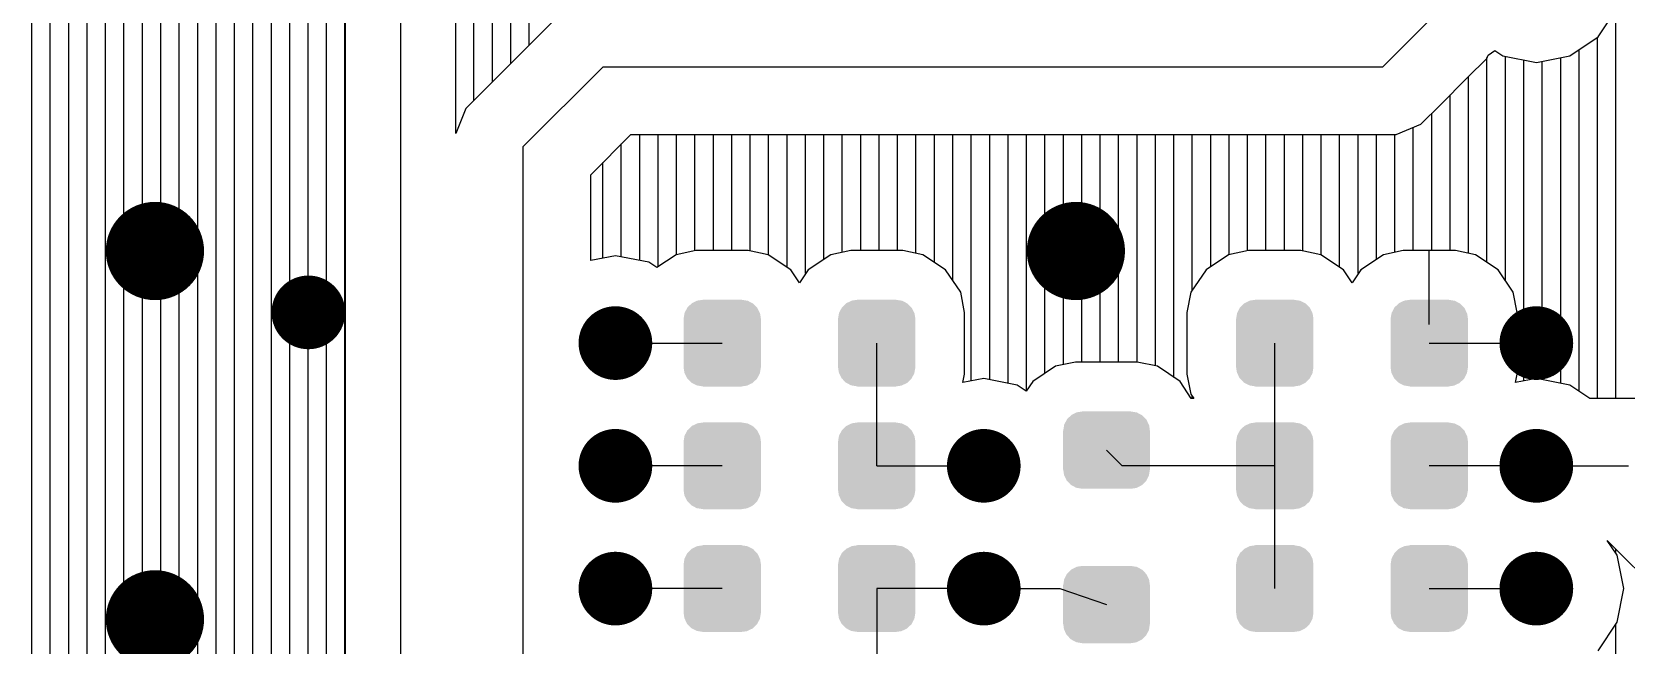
# Model space of a CAD drawing. Extents: x 295 to 953, y 10 to 290.
# Drawn here: x 590.71 to 617.91, y 197.97 to 208.44 of the extents above; entities that cross this region are included whole.
import ezdxf

# ---------------------------------------------------------------- set-up
doc = ezdxf.new("R2010")
doc.units = 0
doc.header["$LTSCALE"] = 5
doc.header["$MEASUREMENT"] = 0
doc.layers.get('0').update_dxf_attribs({"linetype": 'CONTINUOUS', "lineweight": 25})
doc.layers.add('DV-INT-A3_BOT', color=7, linetype='CONTINUOUS')

msp = doc.modelspace()

# ---------------------------------------------------------------- linework, layer by layer
for points, const_width in [([(593.225, 204.695, -1), (592.386, 204.695, -1)], 0.838), ([(608.941, 204.695, -1), (608.103, 204.695, -1)], 0.838), ([(595.739, 203.647, -1), (595.11, 203.647, -1)], 0.629), ([(600.978, 203.123, -1), (600.349, 203.123, -1)], 0.629), ([(616.694, 203.123, -1), (616.065, 203.123, -1)], 0.629), ([(600.978, 201.028, -1), (600.349, 201.028, -1)], 0.629), ([(607.264, 201.028, -1), (606.636, 201.028, -1)], 0.629), ([(616.694, 201.028, -1), (616.065, 201.028, -1)], 0.629), ([(600.978, 198.932, -1), (600.349, 198.932, -1)], 0.629), ([(607.264, 198.932, -1), (606.636, 198.932, -1)], 0.629), ([(616.694, 198.932, -1), (616.065, 198.932, -1)], 0.629), ([(593.225, 198.408, -1), (592.386, 198.408, -1)], 0.838)]:
    msp.add_lwpolyline(points, format="xyb", close=True, dxfattribs=dict(const_width=const_width))
for points in [[(603.078, 203.732), (603.014, 203.797), (601.893, 203.732), (601.962, 203.797)], [(603.014, 203.797), (603.001, 203.804), (601.962, 203.797), (601.969, 203.804)], [(603.001, 203.804), (602.921, 203.846), (601.969, 203.804), (602.056, 203.846)], [(602.921, 203.846), (602.9, 203.849), (602.056, 203.846), (602.063, 203.849)], [(602.9, 203.849), (602.818, 203.862), (602.063, 203.849), (602.156, 203.862)], [(602.818, 203.862), (602.818, 203.865), (602.156, 203.862), (602.156, 203.865)], [(605.714, 203.732), (605.65, 203.797), (604.529, 203.732), (604.598, 203.797)], [(605.65, 203.797), (605.637, 203.804), (604.598, 203.797), (604.605, 203.804)], [(605.637, 203.804), (605.557, 203.846), (604.605, 203.804), (604.692, 203.846)], [(605.557, 203.846), (605.536, 203.849), (604.692, 203.846), (604.699, 203.849)], [(605.536, 203.849), (605.454, 203.862), (604.699, 203.849), (604.792, 203.862)], [(605.454, 203.862), (605.454, 203.865), (604.792, 203.862), (604.792, 203.865)], [(612.508, 203.732), (612.444, 203.797), (611.323, 203.732), (611.391, 203.797)], [(612.444, 203.797), (612.431, 203.804), (611.391, 203.797), (611.399, 203.804)], [(612.431, 203.804), (612.351, 203.846), (611.399, 203.804), (611.486, 203.846)], [(612.351, 203.846), (612.329, 203.849), (611.486, 203.846), (611.493, 203.849)], [(612.329, 203.849), (612.247, 203.862), (611.493, 203.849), (611.585, 203.862)], [(612.247, 203.862), (612.247, 203.865), (611.585, 203.862), (611.585, 203.865)], [(615.144, 203.732), (615.08, 203.797), (613.959, 203.732), (614.028, 203.797)], [(615.08, 203.797), (615.067, 203.804), (614.028, 203.797), (614.035, 203.804)], [(615.067, 203.804), (614.987, 203.846), (614.035, 203.804), (614.122, 203.846)], [(614.987, 203.846), (614.965, 203.849), (614.122, 203.846), (614.129, 203.849)], [(614.965, 203.849), (614.884, 203.862), (614.129, 203.849), (614.221, 203.862)], [(614.884, 203.862), (614.884, 203.865), (614.221, 203.862), (614.221, 203.865)], [(603.147, 203.536), (603.133, 203.628), (601.827, 203.536), (601.842, 203.628)], [(603.147, 203.534), (603.147, 203.536), (601.827, 203.534), (601.827, 203.536)], [(603.147, 202.713), (603.147, 203.534), (601.827, 202.713), (601.827, 203.534)], [(603.133, 203.628), (603.127, 203.639), (601.842, 203.628), (601.844, 203.639)], [(603.127, 203.639), (603.087, 203.722), (601.844, 203.639), (601.888, 203.722)], [(603.087, 203.722), (603.078, 203.732), (601.888, 203.722), (601.893, 203.732)], [(605.783, 203.536), (605.769, 203.628), (604.463, 203.536), (604.478, 203.628)], [(605.783, 203.534), (605.783, 203.536), (604.463, 203.534), (604.463, 203.536)], [(605.783, 202.713), (605.783, 203.534), (604.463, 202.713), (604.463, 203.534)], [(605.769, 203.628), (605.763, 203.639), (604.478, 203.628), (604.48, 203.639)], [(605.763, 203.639), (605.723, 203.722), (604.48, 203.639), (604.524, 203.722)], [(605.723, 203.722), (605.714, 203.732), (604.524, 203.722), (604.529, 203.732)], [(612.576, 203.536), (612.562, 203.628), (611.256, 203.536), (611.272, 203.628)], [(612.576, 203.534), (612.576, 203.536), (611.256, 203.534), (611.256, 203.536)], [(612.576, 202.713), (612.576, 203.534), (611.256, 202.713), (611.256, 203.534)], [(612.562, 203.628), (612.557, 203.639), (611.272, 203.628), (611.274, 203.639)], [(612.557, 203.639), (612.517, 203.722), (611.274, 203.639), (611.318, 203.722)], [(612.517, 203.722), (612.508, 203.732), (611.318, 203.722), (611.323, 203.732)], [(615.213, 203.536), (615.199, 203.628), (613.892, 203.536), (613.908, 203.628)], [(615.213, 203.534), (615.213, 203.536), (613.892, 203.534), (613.892, 203.536)], [(615.213, 202.713), (615.213, 203.534), (613.892, 202.713), (613.892, 203.534)], [(615.199, 203.628), (615.193, 203.639), (613.908, 203.628), (613.91, 203.639)], [(615.193, 203.639), (615.153, 203.722), (613.91, 203.639), (613.954, 203.722)], [(615.153, 203.722), (615.144, 203.732), (613.954, 203.722), (613.959, 203.732)], [(603.147, 202.711), (603.147, 202.713), (601.827, 202.711), (601.827, 202.713)], [(603.131, 202.618), (603.147, 202.711), (601.841, 202.618), (601.827, 202.711)], [(605.783, 202.711), (605.783, 202.713), (604.463, 202.711), (604.463, 202.713)], [(605.767, 202.618), (605.783, 202.711), (604.477, 202.618), (604.463, 202.711)], [(612.576, 202.711), (612.576, 202.713), (611.256, 202.711), (611.256, 202.713)], [(612.561, 202.618), (612.576, 202.711), (611.27, 202.618), (611.256, 202.711)], [(615.213, 202.711), (615.213, 202.713), (613.892, 202.711), (613.892, 202.713)], [(615.197, 202.618), (615.213, 202.711), (613.906, 202.618), (613.892, 202.711)], [(603.129, 202.607), (603.131, 202.618), (601.846, 202.607), (601.841, 202.618)], [(603.085, 202.524), (603.129, 202.607), (601.886, 202.524), (601.846, 202.607)], [(603.08, 202.515), (603.085, 202.524), (601.895, 202.515), (601.886, 202.524)], [(603.012, 202.449), (603.08, 202.515), (601.959, 202.449), (601.895, 202.515)], [(603.004, 202.442), (603.012, 202.449), (601.972, 202.442), (601.959, 202.449)], [(602.917, 202.401), (603.004, 202.442), (602.052, 202.401), (601.972, 202.442)], [(605.765, 202.607), (605.767, 202.618), (604.482, 202.607), (604.477, 202.618)], [(605.721, 202.524), (605.765, 202.607), (604.522, 202.524), (604.482, 202.607)], [(605.716, 202.515), (605.721, 202.524), (604.532, 202.515), (604.522, 202.524)], [(605.648, 202.449), (605.716, 202.515), (604.595, 202.449), (604.532, 202.515)], [(605.641, 202.442), (605.648, 202.449), (604.608, 202.442), (604.595, 202.449)], [(605.553, 202.401), (605.641, 202.442), (604.688, 202.401), (604.608, 202.442)], [(612.559, 202.607), (612.561, 202.618), (611.276, 202.607), (611.27, 202.618)], [(612.515, 202.524), (612.559, 202.607), (611.316, 202.524), (611.276, 202.607)], [(612.51, 202.515), (612.515, 202.524), (611.325, 202.515), (611.316, 202.524)], [(612.441, 202.449), (612.51, 202.515), (611.389, 202.449), (611.325, 202.515)], [(612.434, 202.442), (612.441, 202.449), (611.402, 202.442), (611.389, 202.449)], [(612.347, 202.401), (612.434, 202.442), (611.482, 202.401), (611.402, 202.442)], [(615.195, 202.607), (615.197, 202.618), (613.912, 202.607), (613.906, 202.618)], [(615.151, 202.524), (615.195, 202.607), (613.952, 202.524), (613.912, 202.607)], [(615.146, 202.515), (615.151, 202.524), (613.961, 202.515), (613.952, 202.524)], [(615.077, 202.449), (615.146, 202.515), (614.025, 202.449), (613.961, 202.515)], [(615.07, 202.442), (615.077, 202.449), (614.038, 202.442), (614.025, 202.449)], [(614.983, 202.401), (615.07, 202.442), (614.118, 202.401), (614.038, 202.442)], [(602.91, 202.397), (602.917, 202.401), (602.074, 202.397), (602.052, 202.401)], [(602.818, 202.384), (602.91, 202.397), (602.156, 202.384), (602.074, 202.397)], [(602.818, 202.382), (602.818, 202.384), (602.156, 202.382), (602.156, 202.384)], [(605.546, 202.397), (605.553, 202.401), (604.71, 202.397), (604.688, 202.401)], [(605.454, 202.384), (605.546, 202.397), (604.792, 202.384), (604.71, 202.397)], [(605.454, 202.382), (605.454, 202.384), (604.792, 202.382), (604.792, 202.384)], [(612.34, 202.397), (612.347, 202.401), (611.503, 202.397), (611.482, 202.401)], [(612.247, 202.384), (612.34, 202.397), (611.585, 202.384), (611.503, 202.397)], [(612.247, 202.382), (612.247, 202.384), (611.585, 202.382), (611.585, 202.384)], [(614.976, 202.397), (614.983, 202.401), (614.14, 202.397), (614.118, 202.401)], [(614.884, 202.384), (614.976, 202.397), (614.221, 202.384), (614.14, 202.397)], [(614.884, 202.382), (614.884, 202.384), (614.221, 202.382), (614.221, 202.384)], [(609.718, 201.823), (609.654, 201.89), (608.371, 201.823), (608.439, 201.89)], [(609.654, 201.89), (609.642, 201.896), (608.439, 201.89), (608.446, 201.896)], [(609.642, 201.896), (609.562, 201.939), (608.446, 201.896), (608.533, 201.939)], [(609.562, 201.939), (609.542, 201.942), (608.533, 201.939), (608.54, 201.942)], [(609.542, 201.942), (609.458, 201.956), (608.54, 201.942), (608.633, 201.956)], [(603.127, 201.544), (603.087, 201.627), (601.844, 201.544), (601.888, 201.627)], [(603.087, 201.627), (603.078, 201.636), (601.888, 201.627), (601.893, 201.636)], [(603.078, 201.636), (603.014, 201.702), (601.893, 201.636), (601.962, 201.702)], [(603.014, 201.702), (603.001, 201.709), (601.962, 201.702), (601.969, 201.709)], [(603.001, 201.709), (602.921, 201.75), (601.969, 201.709), (602.056, 201.75)], [(602.921, 201.75), (602.9, 201.754), (602.056, 201.75), (602.063, 201.754)], [(602.9, 201.754), (602.818, 201.767), (602.063, 201.754), (602.156, 201.767)], [(602.818, 201.767), (602.818, 201.77), (602.156, 201.767), (602.156, 201.77)], [(605.763, 201.544), (605.723, 201.627), (604.48, 201.544), (604.524, 201.627)], [(605.723, 201.627), (605.714, 201.636), (604.524, 201.627), (604.529, 201.636)], [(605.714, 201.636), (605.65, 201.702), (604.529, 201.636), (604.598, 201.702)], [(605.65, 201.702), (605.637, 201.709), (604.598, 201.702), (604.605, 201.709)], [(605.637, 201.709), (605.557, 201.75), (604.605, 201.709), (604.692, 201.75)], [(605.557, 201.75), (605.536, 201.754), (604.692, 201.75), (604.699, 201.754)], [(605.536, 201.754), (605.454, 201.767), (604.699, 201.754), (604.792, 201.767)], [(605.454, 201.767), (605.454, 201.77), (604.792, 201.767), (604.792, 201.77)], [(609.787, 200.965), (609.787, 201.627), (608.304, 200.965), (608.304, 201.627)], [(609.785, 201.627), (609.772, 201.72), (608.306, 201.627), (608.321, 201.72)], [(609.772, 201.72), (609.767, 201.731), (608.321, 201.72), (608.322, 201.731)], [(609.767, 201.731), (609.727, 201.814), (608.322, 201.731), (608.366, 201.814)], [(609.727, 201.814), (609.718, 201.823), (608.366, 201.814), (608.371, 201.823)], [(612.557, 201.544), (612.517, 201.627), (611.274, 201.544), (611.318, 201.627)], [(612.517, 201.627), (612.508, 201.636), (611.318, 201.627), (611.323, 201.636)], [(612.508, 201.636), (612.444, 201.702), (611.323, 201.636), (611.391, 201.702)], [(612.444, 201.702), (612.431, 201.709), (611.391, 201.702), (611.399, 201.709)], [(612.431, 201.709), (612.351, 201.75), (611.399, 201.709), (611.486, 201.75)], [(612.351, 201.75), (612.329, 201.754), (611.486, 201.75), (611.493, 201.754)], [(612.329, 201.754), (612.247, 201.767), (611.493, 201.754), (611.585, 201.767)], [(612.247, 201.767), (612.247, 201.77), (611.585, 201.767), (611.585, 201.77)], [(615.193, 201.544), (615.153, 201.627), (613.91, 201.544), (613.954, 201.627)], [(615.153, 201.627), (615.144, 201.636), (613.954, 201.627), (613.959, 201.636)], [(615.144, 201.636), (615.08, 201.702), (613.959, 201.636), (614.028, 201.702)], [(615.08, 201.702), (615.067, 201.709), (614.028, 201.702), (614.035, 201.709)], [(615.067, 201.709), (614.987, 201.75), (614.035, 201.709), (614.122, 201.75)], [(614.987, 201.75), (614.965, 201.754), (614.122, 201.75), (614.129, 201.754)], [(614.965, 201.754), (614.884, 201.767), (614.129, 201.754), (614.221, 201.767)], [(614.884, 201.767), (614.884, 201.77), (614.221, 201.767), (614.221, 201.77)], [(603.147, 201.441), (603.133, 201.533), (601.827, 201.441), (601.842, 201.533)], [(603.147, 201.439), (603.147, 201.441), (601.827, 201.439), (601.827, 201.441)], [(603.147, 200.617), (603.147, 201.439), (601.827, 200.617), (601.827, 201.439)], [(603.133, 201.533), (603.127, 201.544), (601.842, 201.533), (601.844, 201.544)], [(605.783, 201.441), (605.769, 201.533), (604.463, 201.441), (604.478, 201.533)], [(605.783, 201.439), (605.783, 201.441), (604.463, 201.439), (604.463, 201.441)], [(605.783, 200.617), (605.783, 201.439), (604.463, 200.617), (604.463, 201.439)], [(605.769, 201.533), (605.763, 201.544), (604.478, 201.533), (604.48, 201.544)], [(612.576, 201.441), (612.562, 201.533), (611.256, 201.441), (611.272, 201.533)], [(612.576, 201.439), (612.576, 201.441), (611.256, 201.439), (611.256, 201.441)], [(612.576, 200.617), (612.576, 201.439), (611.256, 200.617), (611.256, 201.439)], [(612.562, 201.533), (612.557, 201.544), (611.272, 201.533), (611.274, 201.544)], [(615.213, 201.441), (615.199, 201.533), (613.892, 201.441), (613.908, 201.533)], [(615.213, 201.439), (615.213, 201.441), (613.892, 201.439), (613.892, 201.441)], [(615.213, 200.617), (615.213, 201.439), (613.892, 200.617), (613.892, 201.439)], [(615.199, 201.533), (615.193, 201.544), (613.908, 201.533), (613.91, 201.544)], [(609.77, 200.872), (609.785, 200.965), (608.319, 200.872), (608.306, 200.965)], [(609.769, 200.862), (609.77, 200.872), (608.324, 200.862), (608.319, 200.872)], [(609.725, 200.778), (609.769, 200.862), (608.364, 200.778), (608.324, 200.862)], [(603.147, 200.615), (603.147, 200.617), (601.827, 200.615), (601.827, 200.617)], [(603.131, 200.523), (603.147, 200.615), (601.841, 200.523), (601.827, 200.615)], [(603.129, 200.512), (603.131, 200.523), (601.846, 200.512), (601.841, 200.523)], [(603.085, 200.429), (603.129, 200.512), (601.886, 200.429), (601.846, 200.512)], [(605.783, 200.615), (605.783, 200.617), (604.463, 200.615), (604.463, 200.617)], [(605.767, 200.523), (605.783, 200.615), (604.477, 200.523), (604.463, 200.615)], [(605.765, 200.512), (605.767, 200.523), (604.482, 200.512), (604.477, 200.523)], [(605.721, 200.429), (605.765, 200.512), (604.522, 200.429), (604.482, 200.512)], [(609.72, 200.769), (609.725, 200.778), (608.373, 200.769), (608.364, 200.778)], [(609.652, 200.702), (609.72, 200.769), (608.437, 200.702), (608.373, 200.769)], [(609.645, 200.696), (609.652, 200.702), (608.449, 200.696), (608.437, 200.702)], [(609.558, 200.653), (609.645, 200.696), (608.529, 200.653), (608.449, 200.696)], [(609.551, 200.65), (609.558, 200.653), (608.549, 200.65), (608.529, 200.653)], [(609.458, 200.636), (609.551, 200.65), (608.633, 200.636), (608.549, 200.65)], [(612.576, 200.615), (612.576, 200.617), (611.256, 200.615), (611.256, 200.617)], [(612.561, 200.523), (612.576, 200.615), (611.27, 200.523), (611.256, 200.615)], [(612.559, 200.512), (612.561, 200.523), (611.276, 200.512), (611.27, 200.523)], [(612.515, 200.429), (612.559, 200.512), (611.316, 200.429), (611.276, 200.512)], [(615.213, 200.615), (615.213, 200.617), (613.892, 200.615), (613.892, 200.617)], [(615.197, 200.523), (615.213, 200.615), (613.906, 200.523), (613.892, 200.615)], [(615.195, 200.512), (615.197, 200.523), (613.912, 200.512), (613.906, 200.523)], [(615.151, 200.429), (615.195, 200.512), (613.952, 200.429), (613.912, 200.512)], [(603.08, 200.419), (603.085, 200.429), (601.895, 200.419), (601.886, 200.429)], [(603.012, 200.354), (603.08, 200.419), (601.959, 200.354), (601.895, 200.419)], [(603.004, 200.347), (603.012, 200.354), (601.972, 200.347), (601.959, 200.354)], [(602.917, 200.305), (603.004, 200.347), (602.052, 200.305), (601.972, 200.347)], [(602.91, 200.302), (602.917, 200.305), (602.074, 200.302), (602.052, 200.305)], [(602.818, 200.289), (602.91, 200.302), (602.156, 200.289), (602.074, 200.302)], [(602.818, 200.286), (602.818, 200.289), (602.156, 200.286), (602.156, 200.289)], [(605.716, 200.419), (605.721, 200.429), (604.532, 200.419), (604.522, 200.429)], [(605.648, 200.354), (605.716, 200.419), (604.595, 200.354), (604.532, 200.419)], [(605.641, 200.347), (605.648, 200.354), (604.608, 200.347), (604.595, 200.354)], [(605.553, 200.305), (605.641, 200.347), (604.688, 200.305), (604.608, 200.347)], [(605.546, 200.302), (605.553, 200.305), (604.71, 200.302), (604.688, 200.305)], [(605.454, 200.289), (605.546, 200.302), (604.792, 200.289), (604.71, 200.302)], [(605.454, 200.286), (605.454, 200.289), (604.792, 200.286), (604.792, 200.289)], [(612.51, 200.419), (612.515, 200.429), (611.325, 200.419), (611.316, 200.429)], [(612.441, 200.354), (612.51, 200.419), (611.389, 200.354), (611.325, 200.419)], [(612.434, 200.347), (612.441, 200.354), (611.402, 200.347), (611.389, 200.354)], [(612.347, 200.305), (612.434, 200.347), (611.482, 200.305), (611.402, 200.347)], [(612.34, 200.302), (612.347, 200.305), (611.503, 200.302), (611.482, 200.305)], [(612.247, 200.289), (612.34, 200.302), (611.585, 200.289), (611.503, 200.302)], [(612.247, 200.286), (612.247, 200.289), (611.585, 200.286), (611.585, 200.289)], [(615.146, 200.419), (615.151, 200.429), (613.961, 200.419), (613.952, 200.429)], [(615.077, 200.354), (615.146, 200.419), (614.025, 200.354), (613.961, 200.419)], [(615.07, 200.347), (615.077, 200.354), (614.038, 200.347), (614.025, 200.354)], [(614.983, 200.305), (615.07, 200.347), (614.118, 200.305), (614.038, 200.347)], [(614.976, 200.302), (614.983, 200.305), (614.14, 200.302), (614.118, 200.305)], [(614.884, 200.289), (614.976, 200.302), (614.221, 200.289), (614.14, 200.302)], [(614.884, 200.286), (614.884, 200.289), (614.221, 200.286), (614.221, 200.289)], [(603.147, 199.345), (603.133, 199.437), (601.827, 199.345), (601.842, 199.437)], [(603.133, 199.437), (603.127, 199.448), (601.842, 199.437), (601.844, 199.448)], [(603.127, 199.448), (603.087, 199.531), (601.844, 199.448), (601.888, 199.531)], [(603.087, 199.531), (603.078, 199.541), (601.888, 199.531), (601.893, 199.541)], [(603.078, 199.541), (603.014, 199.606), (601.893, 199.541), (601.962, 199.606)], [(603.014, 199.606), (603.001, 199.613), (601.962, 199.606), (601.969, 199.613)], [(603.001, 199.613), (602.921, 199.655), (601.969, 199.613), (602.056, 199.655)], [(602.921, 199.655), (602.9, 199.658), (602.056, 199.655), (602.063, 199.658)], [(602.9, 199.658), (602.818, 199.671), (602.063, 199.658), (602.156, 199.671)], [(602.818, 199.671), (602.818, 199.674), (602.156, 199.671), (602.156, 199.674)], [(605.783, 199.345), (605.769, 199.437), (604.463, 199.345), (604.478, 199.437)], [(605.769, 199.437), (605.763, 199.448), (604.478, 199.437), (604.48, 199.448)], [(605.763, 199.448), (605.723, 199.531), (604.48, 199.448), (604.524, 199.531)], [(605.723, 199.531), (605.714, 199.541), (604.524, 199.531), (604.529, 199.541)], [(605.714, 199.541), (605.65, 199.606), (604.529, 199.541), (604.598, 199.606)], [(605.65, 199.606), (605.637, 199.613), (604.598, 199.606), (604.605, 199.613)], [(605.637, 199.613), (605.557, 199.655), (604.605, 199.613), (604.692, 199.655)], [(605.557, 199.655), (605.536, 199.658), (604.692, 199.655), (604.699, 199.658)], [(605.536, 199.658), (605.454, 199.671), (604.699, 199.658), (604.792, 199.671)], [(605.454, 199.671), (605.454, 199.674), (604.792, 199.671), (604.792, 199.674)], [(612.576, 199.345), (612.562, 199.437), (611.256, 199.345), (611.272, 199.437)], [(612.562, 199.437), (612.557, 199.448), (611.272, 199.437), (611.274, 199.448)], [(612.557, 199.448), (612.517, 199.531), (611.274, 199.448), (611.318, 199.531)], [(612.517, 199.531), (612.508, 199.541), (611.318, 199.531), (611.323, 199.541)], [(612.508, 199.541), (612.444, 199.606), (611.323, 199.541), (611.391, 199.606)], [(612.444, 199.606), (612.431, 199.613), (611.391, 199.606), (611.399, 199.613)], [(612.431, 199.613), (612.351, 199.655), (611.399, 199.613), (611.486, 199.655)], [(612.351, 199.655), (612.329, 199.658), (611.486, 199.655), (611.493, 199.658)], [(612.329, 199.658), (612.247, 199.671), (611.493, 199.658), (611.585, 199.671)], [(612.247, 199.671), (612.247, 199.674), (611.585, 199.671), (611.585, 199.674)], [(615.213, 199.345), (615.199, 199.437), (613.892, 199.345), (613.908, 199.437)], [(615.199, 199.437), (615.193, 199.448), (613.908, 199.437), (613.91, 199.448)], [(615.193, 199.448), (615.153, 199.531), (613.91, 199.448), (613.954, 199.531)], [(615.153, 199.531), (615.144, 199.541), (613.954, 199.531), (613.959, 199.541)], [(615.144, 199.541), (615.08, 199.606), (613.959, 199.541), (614.028, 199.606)], [(615.08, 199.606), (615.067, 199.613), (614.028, 199.606), (614.035, 199.613)], [(615.067, 199.613), (614.987, 199.655), (614.035, 199.613), (614.122, 199.655)], [(614.987, 199.655), (614.965, 199.658), (614.122, 199.655), (614.129, 199.658)], [(614.965, 199.658), (614.884, 199.671), (614.129, 199.658), (614.221, 199.671)], [(614.884, 199.671), (614.884, 199.674), (614.221, 199.671), (614.221, 199.674)], [(603.147, 199.343), (603.147, 199.345), (601.827, 199.343), (601.827, 199.345)], [(603.147, 198.522), (603.147, 199.343), (601.827, 198.522), (601.827, 199.343)], [(605.783, 199.343), (605.783, 199.345), (604.463, 199.343), (604.463, 199.345)], [(605.783, 198.522), (605.783, 199.343), (604.463, 198.522), (604.463, 199.343)], [(609.767, 199.094), (609.727, 199.178), (608.322, 199.094), (608.366, 199.178)], [(609.727, 199.178), (609.718, 199.187), (608.366, 199.178), (608.371, 199.187)], [(609.718, 199.187), (609.654, 199.254), (608.371, 199.187), (608.439, 199.254)], [(609.654, 199.254), (609.642, 199.26), (608.439, 199.254), (608.446, 199.26)], [(609.642, 199.26), (609.562, 199.303), (608.446, 199.26), (608.533, 199.303)], [(609.562, 199.303), (609.542, 199.306), (608.533, 199.303), (608.54, 199.306)], [(609.542, 199.306), (609.458, 199.32), (608.54, 199.306), (608.633, 199.32)], [(612.576, 199.343), (612.576, 199.345), (611.256, 199.343), (611.256, 199.345)], [(612.576, 198.522), (612.576, 199.343), (611.256, 198.522), (611.256, 199.343)], [(615.213, 199.343), (615.213, 199.345), (613.892, 199.343), (613.892, 199.345)], [(615.213, 198.522), (615.213, 199.343), (613.892, 198.522), (613.892, 199.343)], [(609.787, 198.329), (609.787, 198.991), (608.304, 198.329), (608.304, 198.991)], [(609.785, 198.991), (609.772, 199.084), (608.306, 198.991), (608.321, 199.084)], [(609.772, 199.084), (609.767, 199.094), (608.321, 199.084), (608.322, 199.094)], [(603.147, 198.52), (603.147, 198.522), (601.827, 198.52), (601.827, 198.522)], [(603.131, 198.427), (603.147, 198.52), (601.841, 198.427), (601.827, 198.52)], [(603.129, 198.416), (603.131, 198.427), (601.846, 198.416), (601.841, 198.427)], [(603.085, 198.333), (603.129, 198.416), (601.886, 198.333), (601.846, 198.416)], [(603.08, 198.324), (603.085, 198.333), (601.895, 198.324), (601.886, 198.333)], [(605.783, 198.52), (605.783, 198.522), (604.463, 198.52), (604.463, 198.522)], [(605.767, 198.427), (605.783, 198.52), (604.477, 198.427), (604.463, 198.52)], [(605.765, 198.416), (605.767, 198.427), (604.482, 198.416), (604.477, 198.427)], [(605.721, 198.333), (605.765, 198.416), (604.522, 198.333), (604.482, 198.416)], [(605.716, 198.324), (605.721, 198.333), (604.532, 198.324), (604.522, 198.333)], [(612.576, 198.52), (612.576, 198.522), (611.256, 198.52), (611.256, 198.522)], [(612.561, 198.427), (612.576, 198.52), (611.27, 198.427), (611.256, 198.52)], [(612.559, 198.416), (612.561, 198.427), (611.276, 198.416), (611.27, 198.427)], [(612.515, 198.333), (612.559, 198.416), (611.316, 198.333), (611.276, 198.416)], [(612.51, 198.324), (612.515, 198.333), (611.325, 198.324), (611.316, 198.333)], [(615.213, 198.52), (615.213, 198.522), (613.892, 198.52), (613.892, 198.522)], [(615.197, 198.427), (615.213, 198.52), (613.906, 198.427), (613.892, 198.52)], [(615.195, 198.416), (615.197, 198.427), (613.912, 198.416), (613.906, 198.427)], [(615.151, 198.333), (615.195, 198.416), (613.952, 198.333), (613.912, 198.416)], [(615.146, 198.324), (615.151, 198.333), (613.961, 198.324), (613.952, 198.333)], [(603.012, 198.258), (603.08, 198.324), (601.959, 198.258), (601.895, 198.324)], [(603.004, 198.251), (603.012, 198.258), (601.972, 198.251), (601.959, 198.258)], [(602.917, 198.21), (603.004, 198.251), (602.052, 198.21), (601.972, 198.251)], [(602.91, 198.206), (602.917, 198.21), (602.074, 198.206), (602.052, 198.21)], [(602.818, 198.193), (602.91, 198.206), (602.156, 198.193), (602.074, 198.206)], [(602.818, 198.191), (602.818, 198.193), (602.156, 198.191), (602.156, 198.193)], [(605.648, 198.258), (605.716, 198.324), (604.595, 198.258), (604.532, 198.324)], [(605.641, 198.251), (605.648, 198.258), (604.608, 198.251), (604.595, 198.258)], [(605.553, 198.21), (605.641, 198.251), (604.688, 198.21), (604.608, 198.251)], [(605.546, 198.206), (605.553, 198.21), (604.71, 198.206), (604.688, 198.21)], [(605.454, 198.193), (605.546, 198.206), (604.792, 198.193), (604.71, 198.206)], [(605.454, 198.191), (605.454, 198.193), (604.792, 198.191), (604.792, 198.193)], [(609.77, 198.236), (609.785, 198.329), (608.319, 198.236), (608.306, 198.329)], [(609.769, 198.225), (609.77, 198.236), (608.324, 198.225), (608.319, 198.236)], [(609.725, 198.142), (609.769, 198.225), (608.364, 198.142), (608.324, 198.225)], [(609.72, 198.133), (609.725, 198.142), (608.373, 198.133), (608.364, 198.142)], [(609.652, 198.066), (609.72, 198.133), (608.437, 198.066), (608.373, 198.133)], [(609.645, 198.06), (609.652, 198.066), (608.449, 198.06), (608.437, 198.066)], [(609.558, 198.017), (609.645, 198.06), (608.529, 198.017), (608.449, 198.06)], [(612.441, 198.258), (612.51, 198.324), (611.389, 198.258), (611.325, 198.324)], [(612.434, 198.251), (612.441, 198.258), (611.402, 198.251), (611.389, 198.258)], [(612.347, 198.21), (612.434, 198.251), (611.482, 198.21), (611.402, 198.251)], [(612.34, 198.206), (612.347, 198.21), (611.503, 198.206), (611.482, 198.21)], [(612.247, 198.193), (612.34, 198.206), (611.585, 198.193), (611.503, 198.206)], [(612.247, 198.191), (612.247, 198.193), (611.585, 198.191), (611.585, 198.193)], [(615.077, 198.258), (615.146, 198.324), (614.025, 198.258), (613.961, 198.324)], [(615.07, 198.251), (615.077, 198.258), (614.038, 198.251), (614.025, 198.258)], [(614.983, 198.21), (615.07, 198.251), (614.118, 198.21), (614.038, 198.251)], [(614.976, 198.206), (614.983, 198.21), (614.14, 198.206), (614.118, 198.21)], [(614.884, 198.193), (614.976, 198.206), (614.221, 198.193), (614.14, 198.206)], [(614.884, 198.191), (614.884, 198.193), (614.221, 198.191), (614.221, 198.193)], [(609.551, 198.014), (609.558, 198.017), (608.549, 198.014), (608.529, 198.017)], [(609.458, 198), (609.551, 198.014), (608.633, 198), (608.549, 198.014)]]:
    msp.add_solid(points)
at = {"layer": 'DV-INT-A3_BOT'}
for p, q in [((590.706, 177.03), (590.706, 219.887)), ((591.02, 177.055), (591.02, 219.887)), ((591.334, 176.992), (591.334, 219.887)), ((591.649, 177.055), (591.649, 219.887)), ((591.963, 177.034), (591.963, 219.887)), ((592.277, 176.971), (592.277, 219.887)), ((592.592, 176.913), (592.592, 219.887)), ((592.906, 176.976), (592.906, 219.887)), ((593.22, 177.039), (593.22, 219.887)), ((593.535, 177.047), (593.535, 219.887)), ((593.849, 177.001), (593.849, 219.887)), ((594.163, 177.064), (594.163, 219.887)), ((594.478, 177.026), (594.478, 219.887)), ((594.792, 176.963), (594.792, 219.887)), ((595.106, 176.9), (595.106, 219.887)), ((595.421, 176.699), (595.421, 219.887)), ((595.735, 188.371), (595.735, 219.887)), ((596.049, 188.748), (596.049, 219.887)), ((598.564, 207.578), (598.564, 214.674)), ((596.053, 214.623), (596.053, 188.748)), ((596.996, 214.439), (596.996, 187.617)), ((598.25, 207.264), (598.25, 214.359)), ((597.939, 206.702), (597.939, 214.045)), ((598.878, 207.893), (598.878, 212.842)), ((599.193, 208.207), (599.193, 211.359)), ((599.8, 208.815), (598.111, 207.126)), ((617.436, 208.35), (617.759, 208.836)), ((617.738, 202.18), (617.738, 208.806)), ((613.76, 207.838), (614.553, 208.63)), ((616.95, 208.027), (617.436, 208.35)), ((617.109, 202.302), (617.109, 208.132)), ((617.423, 202.18), (617.423, 208.345)), ((615.206, 207.654), (615.533, 207.981)), ((615.533, 207.981), (615.558, 208.039)), ((615.537, 204.502), (615.537, 207.997)), ((615.558, 208.039), (615.672, 208.115)), ((615.672, 208.115), (615.806, 208.027)), ((615.806, 208.027), (616.38, 207.914)), ((615.852, 204.184), (615.852, 208.018)), ((616.166, 202.478), (616.166, 207.956)), ((616.38, 207.914), (616.95, 208.027)), ((616.48, 202.499), (616.48, 207.935)), ((616.795, 202.436), (616.795, 207.997)), ((599.092, 206.476), (600.454, 207.838)), ((600.454, 207.838), (613.76, 207.838)), ((614.737, 207.184), (615.206, 207.654)), ((615.223, 204.657), (615.223, 207.675)), ((614.909, 204.703), (614.909, 207.36)), ((598.111, 207.126), (597.939, 206.702)), ((614.41, 206.858), (614.737, 207.184)), ((614.594, 204.703), (614.594, 207.046)), ((613.987, 206.686), (614.41, 206.858)), ((614.28, 204.703), (614.28, 206.807)), ((600.244, 205.998), (600.928, 206.686)), ((600.764, 204.594), (600.764, 206.522)), ((600.928, 206.686), (613.53, 206.686)), ((601.078, 204.532), (601.078, 206.686)), ((601.393, 204.431), (601.393, 206.686)), ((601.707, 204.636), (601.707, 206.686)), ((602.021, 204.699), (602.021, 206.686)), ((602.336, 204.703), (602.336, 206.686)), ((602.65, 204.703), (602.65, 206.686)), ((602.964, 204.695), (602.964, 206.686)), ((603.279, 204.628), (603.279, 206.686)), ((603.593, 204.418), (603.593, 206.686)), ((603.907, 204.314), (603.907, 206.686)), ((604.222, 204.557), (604.222, 206.686)), ((604.536, 204.674), (604.536, 206.686)), ((604.85, 204.703), (604.85, 206.686)), ((605.165, 204.703), (605.165, 206.686)), ((605.479, 204.703), (605.479, 206.686)), ((605.793, 204.657), (605.793, 206.686)), ((606.108, 204.502), (606.108, 206.686)), ((606.422, 204.184), (606.422, 206.686)), ((606.736, 202.478), (606.736, 206.686)), ((607.051, 202.499), (607.051, 206.686)), ((607.365, 202.436), (607.365, 206.686)), ((607.679, 202.31), (607.679, 206.686)), ((607.994, 202.608), (607.994, 206.686)), ((608.308, 202.755), (608.308, 206.686)), ((608.622, 202.796), (608.622, 206.686)), ((608.937, 202.796), (608.937, 206.686)), ((609.251, 202.796), (609.251, 206.686)), ((609.565, 202.796), (609.565, 206.686)), ((609.88, 202.734), (609.88, 206.686)), ((610.194, 202.537), (610.194, 206.686)), ((610.508, 204.029), (610.508, 206.686)), ((610.823, 204.431), (610.823, 206.686)), ((611.137, 204.636), (611.137, 206.686)), ((611.451, 204.699), (611.451, 206.686)), ((611.766, 204.703), (611.766, 206.686)), ((612.08, 204.703), (612.08, 206.686)), ((612.394, 204.695), (612.394, 206.686)), ((612.708, 204.628), (612.708, 206.686)), ((613.023, 204.418), (613.023, 206.686)), ((613.337, 204.314), (613.337, 206.686)), ((613.53, 206.686), (613.987, 206.686)), ((613.651, 204.557), (613.651, 206.686)), ((613.966, 204.674), (613.966, 206.686)), ((599.092, 195.265), (599.092, 206.476)), ((600.244, 204.532), (600.244, 205.998)), ((600.45, 204.573), (600.45, 206.208)), ((600.664, 204.615), (600.244, 204.532)), ((601.234, 204.502), (600.664, 204.615)), ((601.699, 204.632), (601.368, 204.414)), ((602.038, 204.703), (601.699, 204.632)), ((602.931, 204.703), (602.038, 204.703)), ((603.27, 204.632), (602.931, 204.703)), ((603.656, 204.376), (603.27, 204.632)), ((604.339, 204.632), (603.953, 204.376)), ((604.679, 204.703), (604.339, 204.632)), ((605.571, 204.703), (604.679, 204.703)), ((605.911, 204.632), (605.571, 204.703)), ((606.296, 204.376), (605.911, 204.632)), ((611.128, 204.632), (610.743, 204.376)), ((611.468, 204.703), (611.128, 204.632)), ((612.361, 204.703), (611.468, 204.703)), ((612.7, 204.632), (612.361, 204.703)), ((613.086, 204.376), (612.7, 204.632)), ((613.769, 204.632), (613.383, 204.376)), ((614.108, 204.703), (613.769, 204.632)), ((615.001, 204.703), (614.108, 204.703)), ((614.553, 203.438), (614.553, 204.703)), ((615.34, 204.632), (615.001, 204.703)), ((615.726, 204.376), (615.34, 204.632)), ((601.368, 204.414), (601.234, 204.502)), ((603.807, 204.154), (603.656, 204.376)), ((603.953, 204.376), (603.807, 204.154)), ((606.556, 203.991), (606.296, 204.376)), ((610.743, 204.376), (610.483, 203.991)), ((613.237, 204.154), (613.086, 204.376)), ((613.383, 204.376), (613.237, 204.154)), ((615.986, 203.991), (615.726, 204.376)), ((606.623, 203.647), (606.556, 203.991)), ((610.483, 203.991), (610.416, 203.647)), ((616.053, 203.647), (615.986, 203.991)), ((606.623, 202.595), (606.623, 203.647)), ((610.416, 203.647), (610.416, 202.595)), ((616.053, 202.595), (616.053, 203.647)), ((600.664, 203.123), (602.487, 203.123)), ((605.123, 201.028), (605.123, 203.123)), ((611.916, 201.028), (611.916, 203.123)), ((614.553, 203.123), (616.38, 203.123)), ((614.867, 203.123), (616.053, 203.123)), ((608.174, 202.729), (607.788, 202.47)), ((608.517, 202.796), (608.174, 202.729)), ((609.569, 202.796), (608.517, 202.796)), ((609.913, 202.729), (609.569, 202.796)), ((610.299, 202.47), (609.913, 202.729)), ((606.594, 202.453), (606.623, 202.595)), ((606.95, 202.52), (606.594, 202.453)), ((607.52, 202.407), (606.95, 202.52)), ((607.788, 202.47), (607.675, 202.302)), ((610.491, 202.18), (610.299, 202.47)), ((610.416, 202.595), (610.483, 202.252)), ((616.024, 202.453), (616.053, 202.595)), ((616.38, 202.52), (616.024, 202.453)), ((616.95, 202.407), (616.38, 202.52)), ((607.675, 202.302), (607.52, 202.407)), ((610.483, 202.252), (610.533, 202.18)), ((610.533, 202.18), (610.491, 202.18)), ((610.508, 202.18), (610.508, 202.214)), ((617.293, 202.18), (616.95, 202.407)), ((618.178, 202.18), (617.293, 202.18)), ((609.314, 201.028), (609.046, 201.296)), ((602.487, 201.028), (600.664, 201.028)), ((605.123, 201.028), (606.95, 201.028)), ((611.916, 201.028), (609.314, 201.028)), ((611.916, 198.932), (611.916, 201.028)), ((616.38, 201.028), (614.553, 201.028)), ((616.38, 201.028), (617.951, 201.028)), ((617.759, 199.502), (617.591, 199.754)), ((617.591, 199.754), (621.162, 196.183)), ((617.738, 199.532), (617.738, 199.607)), ((617.872, 198.932), (617.759, 199.502)), ((602.487, 198.932), (600.664, 198.932)), ((605.123, 198.932), (605.123, 196.837)), ((606.95, 198.932), (605.123, 198.932)), ((606.95, 198.932), (608.249, 198.932)), ((608.249, 198.932), (609.046, 198.66)), ((614.553, 198.932), (616.38, 198.932)), ((617.759, 198.358), (617.872, 198.932)), ((617.436, 197.872), (617.759, 198.358)), ((617.738, 195.341), (617.738, 198.329))]:
    msp.add_line(p, q, dxfattribs=at)

doc.saveas('drawing.dxf')
